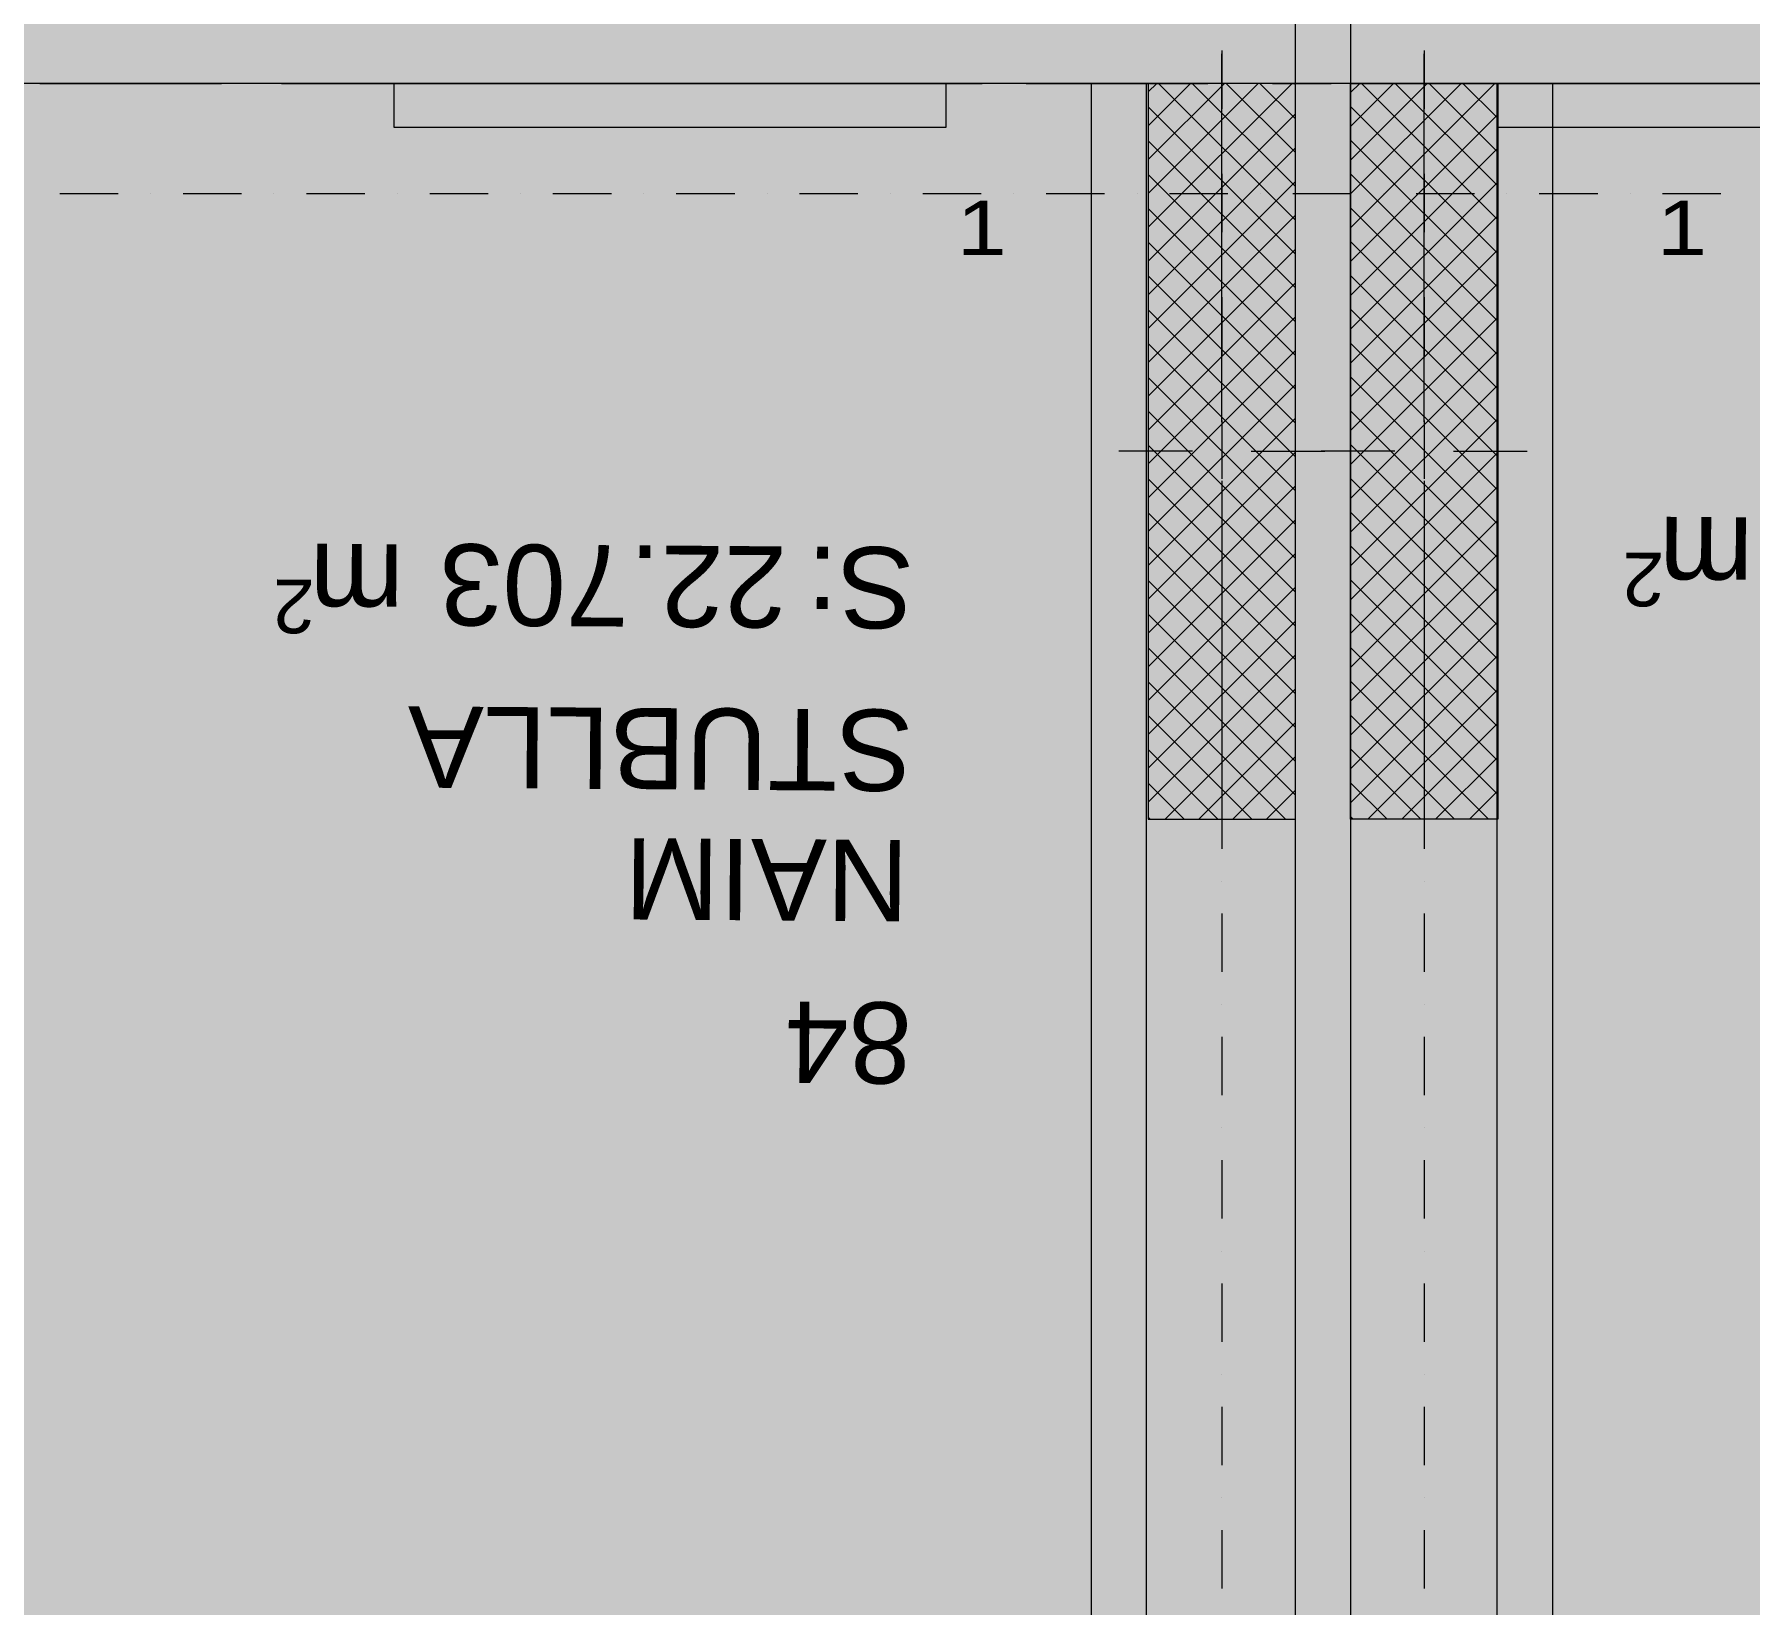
# Model space of a CAD drawing. Header units: centimetres. Extents: x -6805 to 4309, y -7338 to 617.
# Drawn here: x -3277.9 to -2811.1, y -1242.6 to -815.4 of the extents above; entities that cross this region are included whole.
import ezdxf

# ---------------------------------------------------------------- set-up
doc = ezdxf.new("R2010")
doc.units = ezdxf.units.CM
for name, color, linetype, true_color in [('PDF_ - rruga_ndarjet anesore', 7, 'Continuous', 0x7f7f7f), ('PDF_065 Möbel Einrichtung', 7, 'Continuous', 0x7f7f7f), ('PDF_A - Akset', 7, 'Continuous', 0xfd4435), ('PDF_A - Pllaka Themel', 7, 'Continuous', 0x7f7f7f), ('PDF_A -Polyline', 7, 'Continuous', 0x7f7f7f), ('PDF_A1 - Bodrumi -1', 7, 'Continuous', 0x7f7f7f)]:
    doc.layers.add(name, color=color, linetype=linetype, true_color=true_color)
for name, color, linetype in [('PDF_- GARAZHE', 7, 'Continuous'), ('PDF_A - Fill Zone', 7, 'Continuous'), ('PDF_A - Shtyllat', 7, 'Continuous')]:
    doc.layers.add(name, color=color, linetype=linetype)
doc.styles.add('PDF Arial', font='')
doc.styles.get('PDF Arial').set_extended_font_data('Arial')

msp = doc.modelspace()

# ---------------------------------------------------------------- hatches: boundary and pattern name
at = {"layer": 'PDF_A - Fill Zone', "true_color": 0x93a0c6, "transparency": 33554559}
for points in [[(-5652.02, -828.73), (-5652.02, -308.22), (-2934.75, -308.22), (-2934.75, -828.73), (-3797.97, -828.73), (-3797.97, -1151.51), (-3993.14, -1151.51), (-3993.14, -1589.37), (-4328.42, -1589.37), (-4328.42, -1061.43), (-4503.56, -1061.43), (-4503.56, -828.73)], [(-462.67, -828.73), (-1883.87, -828.73), (-1883.87, -1589.37), (-2414.31, -1589.37), (-2414.31, -828.73), (-2919.73, -828.73), (-2919.73, -308.22), (-462.67, -308.22)]]:
    msp.add_hatch(color=253, dxfattribs=at).paths.add_polyline_path(points)
at = {"layer": 'PDF_A - Pllaka Themel', "true_color": 0xd5d5d5, "transparency": 33554559}
h = msp.add_hatch(color=254, dxfattribs=at)
h.paths.add_polyline_path([(-5581.92, -878.77), (-5581.92, -838.74), (-5656.99, -838.74), (-5656.99, -378.27), (-5641.97, -378.27), (-5641.97, 287.29), (-2884.66, 287.29), (-432.6, 287.29), (-419.79, 287.29), (978.3, 287.29), (978.3, -308.22), (1644.1, -308.22), (1644.1, -1142.36), (931.04, -1302.36), (1552.22, -1164.4), (1863.25, -2555.08), (1863.27, -2555.07), (2158.71, -3867.26), (2155.22, -3868.03), (2646.93, -6059.23), (2017.8, -6200.41), (2017.67, -6199.86), (-1597.03, -7011.01), (-1702.67, -6540.31), (-1846.28, -6572.52), (-1976.98, -6060.13), (-1982.53, -5964.43), (-1838.96, -5932.29), (-2055.74, -4966.25), (-2419.29, -4966.25), (-2929.7, -4966.25), (-2929.7, -2144.79), (-2909.68, -2144.79), (-2904.73, -1595.67), (-4731.2, -1619.36), (-4671.15, -1619.36), (-4671.15, -2159.83), (-5099.03, -2159.81), (-5102.54, -2159.76), (-5106.05, -2159.61), (-5109.55, -2159.37), (-5113.04, -2159.02), (-5116.52, -2158.59), (-5119.99, -2158.04), (-5123.44, -2157.41), (-5126.87, -2156.67), (-5130.27, -2155.85), (-5133.66, -2154.92), (-5137.02, -2153.9), (-5140.35, -2152.79), (-5143.64, -2151.59), (-5146.9, -2150.29), (-5150.13, -2148.9), (-5153.31, -2147.42), (-5156.45, -2145.85), (-5159.54, -2144.2), (-5162.59, -2142.46), (-5165.59, -2140.63), (-5168.53, -2138.72), (-5171.42, -2136.74), (-5174.26, -2134.66), (-5177.03, -2132.51), (-5179.74, -2130.29), (-5182.39, -2127.99), (-5184.97, -2125.61), (-5187.49, -2123.17), (-5189.94, -2120.65), (-5192.31, -2118.06), (-5194.61, -2115.42), (-5196.84, -2112.71), (-5198.99, -2109.93), (-5201.06, -2107.1), (-5203.05, -2104.21), (-5204.96, -2101.26), (-5206.78, -2098.27), (-5208.52, -2095.21), (-5210.18, -2092.12), (-5211.74, -2088.99), (-5213.22, -2085.8), (-5214.61, -2082.58), (-5215.9, -2079.32), (-5217.11, -2076.02), (-5218.22, -2072.69), (-5219.24, -2069.33), (-5220.16, -2065.95), (-5220.99, -2062.55), (-5221.72, -2059.11), (-5222.36, -2055.66), (-5222.9, -2052.19), (-5223.34, -2048.71), (-5223.69, -2045.22), (-5223.93, -2041.71), (-5224.08, -2038.21), (-5224.13, -2034.71), (-5224.12, -1589.37), (-5276.67, -1564.36), (-5842.14, -1564.36), (-5842.14, -878.77)])
h.paths.add_polyline_path([(-1884.8, -2746.4), (-1725.78, -2754.1), (-263.28, -2617.91), (-272.05, -2578.85), (-296.78, -2580.25), (-343.47, -2075.77), (-1348.13, -2129.78), (-1534.78, -2147.18), (-1533.4, -2162.02), (-1836.78, -2167.48), (-1836.78, -2147.45), (-1876.81, -2147.45), (-1876.81, -2187.49), (-1531.07, -2187.03), (-1493.33, -2681.24), (-1884.8, -2706.36)])
h.paths.add_polyline_path([(-452.61, -1589.37), (-91.92, -1583.39), (-92.31, -1174.02), (283, -1174.02), (283, -828.73), (-419.79, -828.73), (-427.6, -828.73), (-452.61, -828.73)])
h.paths.add_polyline_path([(413.21, -3713.81), (401.11, -3715.64), (389.02, -3717.55), (376.94, -3719.54), (364.87, -3721.61), (352.83, -3723.77), (340.79, -3726.01), (328.77, -3728.32), (316.77, -3730.71), (304.78, -3733.18)])
at = {"layer": 'PDF_A - Pllaka Themel', "true_color": 0xbfbfbf, "transparency": 33554559}
h = msp.add_hatch(color=9, dxfattribs=at)
h.paths.add_polyline_path([(-5637.01, -378.27), (-5637.01, -315.22), (-447.66, -308.19), (-447.66, -308.22), (963.52, -308.22), (963.52, -763.68), (936, -763.68), (936, -863.76), (963.52, -863.76), (964.76, -1337.14), (925.69, -1345.91), (892.3, -1353.4), (988.45, -1782.56), (1104.37, -2300.85), (1195.01, -2706.12), (1170.59, -2711.59), (1193.36, -2813.05), (1455.74, -3983.06), (1827.47, -5638.02), (1828.36, -5640.74), (1829.15, -5643.5), (1829.85, -5646.27), (1830.45, -5649.07), (1830.96, -5651.88), (1831.36, -5654.72), (1831.66, -5657.56), (1831.87, -5660.41), (1831.97, -5663.28), (1831.97, -5666.14), (1831.89, -5669), (1831.69, -5671.85), (1831.39, -5674.7), (1831, -5677.54), (1830.51, -5680.35), (1829.92, -5683.16), (1829.24, -5685.93), (1828.46, -5688.68), (1827.57, -5691.41), (1826.6, -5694.1), (1825.54, -5696.75), (1824.38, -5699.37), (1823.12, -5701.94), (1821.78, -5704.47), (1820.36, -5706.95), (1818.84, -5709.39), (1817.26, -5711.76), (1815.57, -5714.08), (1813.81, -5716.34), (1811.98, -5718.54), (1810.07, -5720.67), (1808.09, -5722.73), (1806.03, -5724.72), (1803.91, -5726.64), (1801.72, -5728.48), (1799.47, -5730.25), (1797.16, -5731.93), (1794.79, -5733.54), (1792.36, -5735.06), (1789.88, -5736.5), (1787.36, -5737.84), (1784.8, -5739.1), (1782.18, -5740.27), (1779.53, -5741.34), (1776.84, -5742.32), (-1865.84, -6559.76), (-1972.03, -6060.13), (1187.39, -5351.16), (1189.51, -5350.66), (1191.61, -5350.07), (1193.68, -5349.39), (1195.73, -5348.62), (1197.73, -5347.75), (1199.69, -5346.8), (1201.61, -5345.77), (1203.49, -5344.64), (1205.3, -5343.44), (1207.07, -5342.15), (1208.77, -5340.79), (1210.42, -5339.35), (1212, -5337.85), (1213.51, -5336.27), (1214.94, -5334.62), (1216.3, -5332.92), (1217.59, -5331.15), (1218.79, -5329.34), (1219.92, -5327.46), (1220.96, -5325.54), (1221.91, -5323.58), (1222.78, -5321.58), (1223.55, -5319.53), (1224.23, -5317.46), (1224.82, -5315.36), (1225.32, -5313.24), (1225.72, -5311.09), (1226.02, -5308.93), (1226.23, -5306.75), (1226.34, -5304.58), (1226.35, -5302.4), (1226.28, -5300.21), (1226.1, -5298.04), (1225.82, -5295.88), (1225.45, -5293.73), (1224.97, -5291.59), (967.71, -4147.99), (967.16, -4145.82), (966.5, -4143.68), (965.76, -4141.58), (964.92, -4139.51), (963.99, -4137.47), (962.97, -4135.49), (961.86, -4133.55), (960.67, -4131.65), (959.39, -4129.82), (958.04, -4128.05), (956.6, -4126.34), (955.09, -4124.68), (953.5, -4123.11), (951.86, -4121.6), (950.14, -4120.18), (948.36, -4118.82), (946.52, -4117.55), (944.63, -4116.36), (942.68, -4115.26), (940.7, -4114.24), (938.66, -4113.31), (936.59, -4112.48), (934.48, -4111.74), (932.34, -4111.1), (930.17, -4110.55), (927.98, -4110.1), (925.78, -4109.75), (923.56, -4109.49), (921.33, -4109.34), (919.09, -4109.28), (916.86, -4109.32), (914.63, -4109.47), (912.41, -4109.71), (910.2, -4110.05), (908.01, -4110.49), (526.4, -4196.13), (467.81, -4209.28), (455.58, -4213.1), (443.37, -4217.02), (431.2, -4221.04), (419.06, -4225.14), (406.95, -4229.34), (394.87, -4233.64), (382.82, -4238.02), (370.82, -4242.51), (358.84, -4247.08), (346.9, -4251.74), (335, -4256.5), (323.13, -4261.35), (311.3, -4266.29), (299.52, -4271.32), (287.76, -4276.44), (276.06, -4281.65), (264.38, -4286.96), (252.76, -4292.35), (241.17, -4297.83), (229.62, -4303.41), (218.13, -4309.06), (206.67, -4314.81), (195.26, -4320.65), (183.89, -4326.58), (172.57, -4332.6), (161.3, -4338.69), (150.07, -4344.88), (138.9, -4351.16), (127.76, -4357.52), (116.69, -4363.96), (105.66, -4370.49), (94.67, -4377.1), (83.75, -4383.8), (72.87, -4390.59), (62.05, -4397.46), (51.28, -4404.41), (40.57, -4411.44), (29.91, -4418.56), (19.3, -4425.76), (8.75, -4433.04), (-1.74, -4440.41), (-13.44, -4447.77), (-25.18, -4455.07), (-36.98, -4462.26), (-48.83, -4469.39), (-60.73, -4476.42), (-72.67, -4483.38), (-84.67, -4490.25), (-96.72, -4497.03), (-108.81, -4503.72), (-120.96, -4510.33), (-133.14, -4516.85), (-145.38, -4523.29), (-157.66, -4529.64), (-169.99, -4535.9), (-182.35, -4542.07), (-194.77, -4548.16), (-207.22, -4554.16), (-219.72, -4560.06), (-232.26, -4565.88), (-244.84, -4571.62), (-257.46, -4577.25), (-270.12, -4582.81), (-282.82, -4588.26), (-295.56, -4593.64), (-308.33, -4598.91), (-321.15, -4604.1), (-333.99, -4609.2), (-346.88, -4614.21), (-359.81, -4619.12), (-372.76, -4623.95), (-385.74, -4628.67), (-398.77, -4633.31), (-411.82, -4637.86), (-424.92, -4642.31), (-438.03, -4646.67), (-451.18, -4650.93), (-464.37, -4655.11), (-477.57, -4659.18), (-490.81, -4663.17), (-2040.76, -5010.98), (-2050.79, -4966.25), (-2414.34, -4966.25), (-2414.34, -4749.36), (-2414.57, -2387.78), (-2414.58, -2276.48), (-2415.05, -2272.78), (-2415.63, -2269.1), (-2416.31, -2265.43), (-2417.08, -2261.78), (-2417.93, -2258.14), (-2418.89, -2254.54), (-2419.94, -2250.96), (-2421.09, -2247.41), (-2422.32, -2243.88), (-2423.65, -2240.39), (-2425.06, -2236.94), (-2426.57, -2233.53), (-2428.15, -2230.15), (-2429.84, -2226.82), (-2431.6, -2223.53), (-2433.45, -2220.29), (-2435.38, -2217.11), (-2437.39, -2213.97), (-2439.5, -2210.88), (-2441.67, -2207.85), (-2443.93, -2204.87), (-2446.26, -2201.96), (-2448.66, -2199.11), (-2451.13, -2196.32), (-2453.69, -2193.59), (-2456.31, -2190.94), (-2459, -2188.35), (-2461.74, -2185.84), (-2464.57, -2183.38), (-2467.45, -2181.02), (-2470.39, -2178.72), (-2473.38, -2176.5), (-2476.44, -2174.36), (-2479.55, -2172.3), (-2482.72, -2170.32), (-2485.93, -2168.43), (-2489.19, -2166.61), (-2492.5, -2164.89), (-2495.85, -2163.24), (-2499.24, -2161.69), (-2502.68, -2160.23), (-2506.15, -2158.85), (-2509.65, -2157.57), (-2513.18, -2156.38), (-2904.72, -2164.81), (-2899.72, -1589.37), (-2414.31, -1589.37), (-2414.31, -828.73), (-4726.25, -828.73), (-4726.25, -1619.36), (-5219.16, -1619.35), (-5219.16, -2036.14), (-5219.17, -2034.71), (-5219.16, -1589.37), (-5271.71, -1564.36), (-5253.39, -1564.36), (-5253.39, -878.77), (-5576.97, -878.77), (-5576.97, -838.74), (-5652.02, -838.74), (-5652.02, -378.27)])
h.paths.add_polyline_path([(-1883.87, -1589.37), (-1863.84, -1589.37), (-1863.84, -1634.38), (-1863.88, -1634.38), (-1863.88, -2147.18), (-1836.55, -2147.45), (-1871.85, -2147.45), (-1871.85, -2187.49), (-1831.82, -2187.43), (-1831.82, -2147.5), (-1529.51, -2150.6), (-1526.54, -2182.48), (-1488.38, -2681.24), (-1718.52, -2706.37), (-1879.85, -2706.36), (-1879.85, -2746.4), (-1720.83, -2754.1), (-221.28, -2598.22), (-135.83, -2979.09), (-1425.42, -3268.45), (-1880.43, -3268.45), (-1873.52, -4356.82), (-1873.76, -4358.94), (-1873.89, -4361.07), (-1873.93, -4363.2), (-1873.88, -4365.33), (-1873.71, -4367.46), (-1873.46, -4369.58), (-1873.11, -4371.68), (-1872.67, -4373.76), (-1872.13, -4375.84), (-1871.5, -4377.87), (-1870.77, -4379.88), (-1869.95, -4381.85), (-1869.05, -4383.78), (-1868.06, -4385.67), (-1866.97, -4387.5), (-1865.81, -4389.3), (-1864.58, -4391.03), (-1863.26, -4392.71), (-1861.87, -4394.32), (-1860.39, -4395.87), (-1858.86, -4397.35), (-1857.26, -4398.76), (-1855.59, -4400.1), (-1853.87, -4401.36), (-1852.09, -4402.54), (-1850.27, -4403.63), (-1848.39, -4404.64), (-1846.46, -4405.56), (-1844.51, -4406.4), (-1842.5, -4407.15), (-1840.47, -4407.79), (-1838.41, -4408.35), (-1836.33, -4408.82), (-1834.23, -4409.19), (-1832.12, -4409.47), (-1829.99, -4409.65), (-1827.86, -4409.72), (-1825.73, -4409.7), (-1823.6, -4409.59), (-1821.48, -4409.38), (-1819.37, -4409.07), (-657.92, -4148.44), (-657.8, -4148.96), (-640.87, -4142.08), (-623.98, -4135.12), (-607.12, -4128.08), (-590.3, -4120.94), (-573.52, -4113.7), (-556.78, -4106.38), (-540.08, -4098.97), (-523.41, -4091.48), (-506.79, -4083.89), (-490.21, -4076.22), (-473.66, -4068.46), (-457.17, -4060.61), (-440.7, -4052.67), (-424.29, -4044.65), (-407.92, -4036.54), (-391.58, -4028.34), (-375.3, -4020.05), (-359.06, -4011.68), (-342.86, -4003.22), (-326.71, -3994.68), (-310.6, -3986.05), (-294.54, -3977.33), (-278.53, -3968.52), (-262.57, -3959.64), (-246.65, -3950.67), (-230.77, -3941.62), (-214.95, -3932.48), (-199.18, -3923.26), (-183.46, -3913.95), (-171.76, -3907.67), (-160.01, -3901.48), (-148.21, -3895.39), (-136.38, -3889.37), (-124.5, -3883.45), (-112.58, -3877.6), (-100.62, -3871.85), (-88.61, -3866.18), (-76.56, -3860.6), (-64.48, -3855.1), (-52.35, -3849.7), (-40.19, -3844.39), (-27.98, -3839.16), (-15.74, -3834.02), (-3.46, -3828.97), (8.86, -3824), (21.21, -3819.14), (33.59, -3814.35), (46.01, -3809.67), (58.47, -3805.06), (70.95, -3800.56), (83.47, -3796.14), (96.03, -3791.81), (108.6, -3787.57), (121.22, -3783.42), (133.86, -3779.37), (146.53, -3775.41), (159.23, -3771.54), (171.96, -3767.76), (184.72, -3764.08), (197.49, -3760.49), (210.3, -3756.99), (223.14, -3753.59), (235.99, -3750.28), (248.88, -3747.06), (261.78, -3743.94), (274.7, -3740.9), (287.65, -3737.97), (300.62, -3735.12), (313.61, -3732.38), (326.61, -3729.72), (339.65, -3727.16), (352.69, -3724.7), (365.76, -3722.33), (378.83, -3720.06), (391.93, -3717.88), (405.04, -3715.79), (418.17, -3713.81), (787.26, -3630.98), (789.38, -3630.46), (791.47, -3629.84), (793.53, -3629.14), (795.57, -3628.34), (797.56, -3627.45), (799.52, -3626.48), (801.42, -3625.43), (803.29, -3624.3), (805.1, -3623.08), (806.86, -3621.79), (808.55, -3620.42), (810.19, -3618.97), (811.77, -3617.46), (813.27, -3615.88), (814.71, -3614.24), (816.07, -3612.54), (817.36, -3610.77), (818.57, -3608.95), (819.69, -3607.09), (820.73, -3605.17), (821.69, -3603.21), (822.57, -3601.21), (823.36, -3599.18), (824.06, -3597.11), (824.66, -3595.01), (825.17, -3592.89), (825.6, -3590.75), (825.93, -3588.6), (826.16, -3586.43), (826.3, -3584.25), (826.34, -3582.06), (826.3, -3579.89), (826.14, -3577.71), (825.91, -3575.54), (825.57, -3573.38), (825.14, -3571.24), (681.41, -2927.91), (734.37, -2916.03), (711.61, -2814.58), (658.74, -2826.44), (287.95, -1174.02), (287.95, -828.73), (-447.66, -828.73), (-1883.87, -828.73)])

# ---------------------------------------------------------------- linework, layer by layer
at = {"layer": 'PDF_ - rruga_ndarjet anesore', "lineweight": 0}
for points in [[(-3179.95, -840.74), (-3179.95, -828.73)], [(-3179.95, -828.73), (-3029.83, -828.73)], [(-3029.83, -828.73), (-3029.83, -840.74)], [(-2879.7, -840.74), (-2879.7, -828.73)], [(-2879.7, -828.73), (-2729.58, -828.73)], [(-3029.83, -840.74), (-3179.95, -840.74)], [(-2729.58, -840.74), (-2879.7, -840.74)]]:
    msp.add_lwpolyline(points, dxfattribs=at)
at = {"layer": 'PDF_ - rruga_ndarjet anesore', "color": 7, "true_color": 0xffffff, "transparency": 33554559}
for points in [[(-3179.95, -840.74), (-3179.95, -828.73), (-3029.83, -840.74), (-3029.83, -828.73)], [(-2879.7, -840.74), (-2879.7, -828.73), (-2729.58, -840.74), (-2729.58, -828.73)]]:
    msp.add_solid(points, dxfattribs=at)
at = {"layer": 'PDF_- GARAZHE', "color": 254, "true_color": 0xccccff, "transparency": 33554559}
for points in [[(-3340.51, -1369.19), (-3340.51, -828.73), (-2919.73, -1369.19), (-2919.73, -828.73)], [(-2919.73, -1369.19), (-2919.73, -828.73), (-2414.31, -1369.19), (-2414.31, -828.73)]]:
    msp.add_solid(points, dxfattribs=at)
at = {"layer": 'PDF_065 Möbel Einrichtung', "lineweight": 0}
for points in [[(-2975.27, -828.73), (-2990.28, -828.73)], [(-2990.28, -828.73), (-2990.28, -1369.19)], [(-2975.27, -1369.19), (-2975.27, -828.73)], [(-2879.83, -828.73), (-2864.82, -828.73)], [(-2879.83, -1369.19), (-2879.83, -828.73)], [(-2864.82, -828.73), (-2864.82, -1369.19)]]:
    msp.add_lwpolyline(points, dxfattribs=at)
at = {"layer": 'PDF_065 Möbel Einrichtung', "color": 7, "true_color": 0xffffff, "transparency": 33554559}
for points in [[(-2975.27, -828.73), (-2975.27, -1369.19), (-2990.28, -828.73), (-2990.28, -1369.19)], [(-2879.83, -828.73), (-2864.82, -828.73), (-2879.83, -1369.19), (-2864.82, -1369.19)]]:
    msp.add_solid(points, dxfattribs=at)
at = {"layer": 'PDF_A - Akset', "lineweight": 0}
for points in [[(-2954.76, -819.8), (-2954.76, -835.69)], [(-2899.72, -819.8), (-2899.72, -835.69)], [(-2954.76, -844.52), (-2954.76, -844.52)], [(-2899.72, -844.52), (-2899.72, -844.52)], [(-2954.76, -853.35), (-2954.76, -869.24)], [(-2899.72, -853.35), (-2899.72, -869.24)], [(-3255.01, -858.76), (-3270.89, -858.76)], [(-3246.18, -858.76), (-3246.18, -858.76)], [(-3221.46, -858.76), (-3237.35, -858.76)], [(-3212.64, -858.76), (-3212.64, -858.76)], [(-3187.92, -858.76), (-3203.81, -858.76)], [(-3179.09, -858.76), (-3179.09, -858.76)], [(-3154.38, -858.76), (-3170.27, -858.76)], [(-3145.55, -858.76), (-3145.55, -858.76)], [(-3120.84, -858.76), (-3136.73, -858.76)], [(-3112.01, -858.76), (-3112.01, -858.76)], [(-3087.29, -858.76), (-3103.18, -858.76)], [(-3078.47, -858.76), (-3078.47, -858.76)], [(-3053.75, -858.76), (-3069.64, -858.76)], [(-3044.93, -858.76), (-3044.93, -858.76)], [(-3020.22, -858.76), (-3036.1, -858.76)], [(-3011.38, -858.76), (-3011.38, -858.76)], [(-2986.67, -858.76), (-3002.56, -858.76)], [(-2977.84, -858.76), (-2977.84, -858.76)], [(-2953.13, -858.76), (-2969.01, -858.76)], [(-2944.3, -858.76), (-2944.3, -858.76)], [(-2919.58, -858.76), (-2935.47, -858.76)], [(-2910.76, -858.76), (-2910.76, -858.76)], [(-2886.04, -858.76), (-2901.93, -858.76)], [(-2877.22, -858.76), (-2877.22, -858.76)], [(-2852.5, -858.76), (-2868.39, -858.76)], [(-2843.67, -858.76), (-2843.67, -858.76)], [(-2818.96, -858.76), (-2834.85, -858.76)], [(-2954.76, -878.06), (-2954.76, -878.06)], [(-2899.72, -878.06), (-2899.72, -878.06)], [(-2954.76, -886.88), (-2954.76, -902.77)], [(-2899.72, -886.88), (-2899.72, -902.77)], [(-2954.76, -911.6), (-2954.76, -911.6)], [(-2899.72, -911.6), (-2899.72, -911.6)], [(-2954.76, -920.43), (-2954.76, -936.32)], [(-2899.72, -920.43), (-2899.72, -936.32)], [(-2954.76, -945.15), (-2954.76, -945.15)], [(-2899.72, -945.15), (-2899.72, -945.15)], [(-2954.76, -953.97), (-2954.76, -969.86)], [(-2899.72, -953.97), (-2899.72, -969.86)], [(-2954.76, -978.68), (-2954.76, -978.68)], [(-2899.72, -978.68), (-2899.72, -978.68)], [(-2954.76, -987.52), (-2954.76, -1003.4)], [(-2899.72, -987.52), (-2899.72, -1003.4)], [(-2954.76, -1012.23), (-2954.76, -1012.23)], [(-2899.72, -1012.23), (-2899.72, -1012.23)], [(-2954.76, -1021.06), (-2954.76, -1036.95)], [(-2899.72, -1021.06), (-2899.72, -1036.95)], [(-2954.76, -1045.77), (-2954.76, -1045.77)], [(-2899.72, -1045.77), (-2899.72, -1045.77)], [(-2954.76, -1054.59), (-2954.76, -1070.48)], [(-2899.72, -1054.59), (-2899.72, -1070.48)], [(-2954.76, -1079.32), (-2954.76, -1079.32)], [(-2899.72, -1079.32), (-2899.72, -1079.32)], [(-2954.76, -1088.14), (-2954.76, -1104.03)], [(-2899.72, -1088.14), (-2899.72, -1104.03)], [(-2954.76, -1112.86), (-2954.76, -1112.86)], [(-2899.72, -1112.86), (-2899.72, -1112.86)], [(-2954.76, -1121.68), (-2954.76, -1137.57)], [(-2899.72, -1121.68), (-2899.72, -1137.57)], [(-2954.76, -1146.39), (-2954.76, -1146.39)], [(-2899.72, -1146.39), (-2899.72, -1146.39)], [(-2954.76, -1155.23), (-2954.76, -1171.11)], [(-2899.72, -1155.23), (-2899.72, -1171.11)], [(-2954.76, -1179.94), (-2954.76, -1179.94)], [(-2899.72, -1179.94), (-2899.72, -1179.94)], [(-2954.76, -1188.76), (-2954.76, -1204.65)], [(-2899.72, -1188.76), (-2899.72, -1204.65)], [(-2954.76, -1213.48), (-2954.76, -1213.48)], [(-2899.72, -1213.48), (-2899.72, -1213.48)], [(-2954.76, -1222.31), (-2954.76, -1238.19)], [(-2899.72, -1222.31), (-2899.72, -1238.19)]]:
    msp.add_lwpolyline(points, dxfattribs=at)
at = {"layer": 'PDF_A - Akset', "color": 21, "lineweight": 0, "true_color": 0xff9955}
for points in [[(-3276.35, -828.73), (-3260.45, -828.73)], [(-3251.63, -828.73), (-3251.63, -828.73)], [(-3242.81, -828.73), (-3226.92, -828.73)], [(-3218.09, -828.73), (-3218.09, -828.73)], [(-3209.26, -828.73), (-3193.37, -828.73)], [(-3184.55, -828.73), (-3184.55, -828.73)], [(-3175.72, -828.73), (-3159.83, -828.73)], [(-3151.01, -828.73), (-3151.01, -828.73)], [(-3142.17, -828.73), (-3126.29, -828.73)], [(-3117.46, -828.73), (-3117.46, -828.73)], [(-3108.64, -828.73), (-3092.75, -828.73)], [(-3083.92, -828.73), (-3083.92, -828.73)], [(-3075.09, -828.73), (-3059.21, -828.73)], [(-3050.37, -828.73), (-3050.37, -828.73)], [(-3041.55, -828.73), (-3025.66, -828.73)], [(-3016.84, -828.73), (-3016.84, -828.73)], [(-3008.01, -828.73), (-2992.12, -828.73)], [(-2983.3, -828.73), (-2983.3, -828.73)], [(-2974.47, -828.73), (-2958.57, -828.73)], [(-2949.75, -828.73), (-2949.75, -828.73)], [(-2940.93, -828.73), (-2925.04, -828.73)], [(-2916.21, -828.73), (-2916.21, -828.73)], [(-2907.38, -828.73), (-2891.5, -828.73)], [(-2882.67, -828.73), (-2882.67, -828.73)], [(-2873.84, -828.73), (-2857.95, -828.73)], [(-2849.13, -828.73), (-2849.13, -828.73)], [(-2840.3, -828.73), (-2824.41, -828.73)], [(-2815.58, -828.73), (-2815.58, -828.73)]]:
    msp.add_lwpolyline(points, dxfattribs=at)
at = {"layer": 'PDF_A - Pllaka Themel', "lineweight": 0}
for points in [[(-2919.73, 312.31), (-2919.73, -1589.37)], [(-2414.31, -828.73), (-4726.25, -828.73)]]:
    msp.add_lwpolyline(points, dxfattribs=at)
at = {"layer": 'PDF_A - Pllaka Themel', "color": 7, "true_color": 0xffffff, "transparency": 33554559}
msp.add_solid([(-2919.73, -1589.37), (-2919.73, 312.31), (-462.67, -1589.37), (-462.67, 312.31)], dxfattribs=at)
at = {"layer": 'PDF_A - Shtyllat', "lineweight": 0}
for points in [[(-2954.76, -920.81), (-2954.76, -820.73)], [(-2899.72, -920.81), (-2899.72, -820.73)], [(-2974.78, -867.87), (-2935.64, -828.73)], [(-2974.78, -858.67), (-2944.85, -828.73)], [(-2974.78, -849.47), (-2954.04, -828.73)], [(-2974.78, -840.28), (-2963.24, -828.73)], [(-2974.78, -831.07), (-2972.45, -828.73)], [(-2934.75, -828.73), (-2974.78, -828.73)], [(-2974.78, -828.73), (-2974.78, -1028.9)], [(-2934.75, -865.98), (-2971.99, -828.73)], [(-2934.75, -856.77), (-2962.79, -828.73)], [(-2934.75, -847.58), (-2953.58, -828.73)], [(-2934.75, -838.37), (-2944.39, -828.73)], [(-2934.75, -829.18), (-2935.18, -828.73)], [(-2934.75, -1028.9), (-2934.75, -828.73)], [(-2919.73, -868.03), (-2880.45, -828.73)], [(-2919.73, -858.83), (-2889.64, -828.73)], [(-2919.73, -849.62), (-2898.85, -828.73)], [(-2919.73, -840.43), (-2908.04, -828.73)], [(-2919.73, -831.22), (-2917.24, -828.73)], [(-2919.73, -1028.9), (-2919.73, -828.73)], [(-2919.73, -828.73), (-2879.7, -828.73)], [(-2879.7, -865.82), (-2916.79, -828.73)], [(-2879.7, -856.62), (-2907.58, -828.73)], [(-2879.7, -847.43), (-2898.39, -828.73)], [(-2879.7, -838.22), (-2889.19, -828.73)], [(-2879.7, -829.02), (-2879.99, -828.73)], [(-2879.7, -828.73), (-2879.7, -1028.9)], [(-2934.75, -875.18), (-2974.78, -835.14)], [(-2879.7, -875.02), (-2919.73, -834.99)], [(-2974.78, -877.07), (-2934.75, -837.04)], [(-2919.73, -877.22), (-2879.7, -837.19)], [(-2934.75, -884.37), (-2974.78, -844.34)], [(-2879.7, -884.22), (-2919.73, -844.19)], [(-2974.78, -886.27), (-2934.75, -846.24)], [(-2919.73, -886.43), (-2879.7, -846.39)], [(-2934.75, -893.58), (-2974.78, -853.54)], [(-2879.7, -893.43), (-2919.73, -853.39)], [(-2974.78, -895.47), (-2934.75, -855.44)], [(-2919.73, -895.63), (-2879.7, -855.59)], [(-2934.75, -902.78), (-2974.78, -862.74)], [(-2879.7, -902.62), (-2919.73, -862.59)], [(-2974.78, -904.67), (-2934.75, -864.63)], [(-2919.73, -904.82), (-2879.7, -864.8)], [(-2934.75, -911.97), (-2974.78, -871.95)], [(-2879.7, -911.82), (-2919.73, -871.78)], [(-2974.78, -913.88), (-2934.75, -873.84)], [(-2919.73, -914.03), (-2879.7, -873.99)], [(-2934.75, -921.18), (-2974.78, -881.14)], [(-2879.7, -921.03), (-2919.73, -880.99)], [(-2974.78, -923.07), (-2934.75, -883.04)], [(-2919.73, -923.22), (-2879.7, -883.19)], [(-2934.75, -930.37), (-2974.78, -890.34)], [(-2879.7, -930.22), (-2919.73, -890.19)], [(-2974.78, -932.27), (-2934.75, -892.24)], [(-2919.73, -932.43), (-2879.7, -892.39)], [(-2934.75, -939.58), (-2974.78, -899.55)], [(-2879.7, -939.42), (-2919.73, -899.39)], [(-2974.78, -941.47), (-2934.75, -901.44)], [(-2919.73, -941.63), (-2879.7, -901.59)], [(-2934.75, -948.78), (-2974.78, -908.74)], [(-2879.7, -948.62), (-2919.73, -908.59)], [(-2974.78, -950.67), (-2934.75, -910.63)], [(-2919.73, -950.82), (-2879.7, -910.8)], [(-2934.75, -957.97), (-2974.78, -917.95)], [(-2879.7, -957.82), (-2919.73, -917.79)], [(-2974.78, -959.88), (-2934.75, -919.84)], [(-2919.73, -960.03), (-2879.7, -919.99)], [(-2934.75, -967.18), (-2974.78, -927.14)], [(-2879.7, -967.03), (-2919.73, -926.99)], [(-2962.77, -928.82), (-2982.79, -928.82)], [(-2974.78, -969.07), (-2934.75, -929.04)], [(-2954.76, -928.82), (-2954.76, -928.82)], [(-2946.76, -928.82), (-2926.74, -928.82)], [(-2907.73, -928.82), (-2927.74, -928.82)], [(-2919.73, -969.22), (-2879.7, -929.19)], [(-2899.72, -928.82), (-2899.72, -928.82)], [(-2891.72, -928.82), (-2871.69, -928.82)], [(-2934.75, -976.38), (-2974.78, -936.34)], [(-2954.76, -936.83), (-2954.76, -1036.91)], [(-2879.7, -976.22), (-2919.73, -936.19)], [(-2899.72, -936.83), (-2899.72, -1036.91)], [(-2974.78, -978.27), (-2934.75, -938.24)], [(-2919.73, -978.43), (-2879.7, -938.4)], [(-2934.75, -985.58), (-2974.78, -945.55)], [(-2879.7, -985.42), (-2919.73, -945.39)], [(-2974.78, -987.47), (-2934.75, -947.44)], [(-2919.73, -987.63), (-2879.7, -947.59)], [(-2934.75, -994.78), (-2974.78, -954.74)], [(-2974.78, -996.67), (-2934.75, -956.64)], [(-2879.7, -994.63), (-2919.73, -954.59)], [(-2919.73, -996.82), (-2879.7, -956.8)], [(-2934.75, -1003.97), (-2974.78, -963.95)], [(-2974.78, -1005.88), (-2934.75, -965.84)], [(-2879.7, -1003.82), (-2919.73, -963.79)], [(-2919.73, -1006.03), (-2879.7, -965.99)], [(-2934.75, -1013.18), (-2974.78, -973.14)], [(-2974.78, -1015.07), (-2934.75, -975.04)], [(-2879.7, -1013.03), (-2919.73, -972.99)], [(-2919.73, -1015.23), (-2879.7, -975.19)], [(-2934.75, -1022.38), (-2974.78, -982.34)], [(-2974.78, -1024.27), (-2934.75, -984.24)], [(-2879.7, -1022.22), (-2919.73, -982.19)], [(-2919.73, -1024.43), (-2879.7, -984.4)], [(-2937.42, -1028.9), (-2974.78, -991.55)], [(-2970.21, -1028.9), (-2934.75, -993.44)], [(-2882.23, -1028.9), (-2919.73, -991.39)], [(-2915.01, -1028.9), (-2879.7, -993.59)], [(-2946.62, -1028.9), (-2974.78, -1000.74)], [(-2961.01, -1028.9), (-2934.75, -1002.64)], [(-2891.42, -1028.9), (-2919.73, -1000.59)], [(-2905.81, -1028.9), (-2879.7, -1002.8)], [(-2955.83, -1028.9), (-2974.78, -1009.95)], [(-2951.81, -1028.9), (-2934.75, -1011.84)], [(-2900.62, -1028.9), (-2919.73, -1009.79)], [(-2896.61, -1028.9), (-2879.7, -1012)], [(-2965.02, -1028.9), (-2974.78, -1019.15)], [(-2942.61, -1028.9), (-2934.75, -1021.04)], [(-2909.82, -1028.9), (-2919.73, -1018.99)], [(-2887.41, -1028.9), (-2879.7, -1021.19)], [(-2974.22, -1028.9), (-2974.78, -1028.34)], [(-2974.78, -1028.9), (-2934.75, -1028.9)], [(-2919.02, -1028.9), (-2919.73, -1028.19)], [(-2879.7, -1028.9), (-2919.73, -1028.9)]]:
    msp.add_lwpolyline(points, dxfattribs=at)
at = {"layer": 'PDF_A - Shtyllat', "color": 8, "true_color": 0x7f7f7f, "transparency": 33554559}
for points in [[(-2974.78, -1028.9), (-2974.78, -828.73), (-2934.75, -1028.9), (-2934.75, -828.73)], [(-2879.7, -1028.9), (-2919.73, -1028.9), (-2879.7, -828.73), (-2919.73, -828.73)]]:
    msp.add_solid(points, dxfattribs=at)
at = {"layer": 'PDF_A -Polyline', "lineweight": 0}
for points in [[(-3263.61, -828.73), (-3231.82, -828.73)], [(-3210.64, -828.73), (-3178.87, -828.73)], [(-3157.68, -828.73), (-3125.91, -828.73)], [(-3104.72, -828.73), (-3072.95, -828.73)], [(-3051.76, -828.73), (-3019.99, -828.73)], [(-2998.8, -828.73), (-2974.78, -828.73)], [(-2879.7, -828.73), (-2856.52, -828.73)], [(-2835.33, -828.73), (-2803.56, -828.73)]]:
    msp.add_lwpolyline(points, dxfattribs=at)
at = {"layer": 'PDF_A1 - Bodrumi -1', "lineweight": 0}
msp.add_lwpolyline([(-2934.75, -1589.37), (-2934.75, 312.31)], dxfattribs=at)

# ---------------------------------------------------------------- texts
at = {"layer": 'PDF_- GARAZHE', "attachment_point": 7, "rotation": 179.6, "style": 'PDF Arial'}
for s, insert, char_height in [('\\W1.000269;m', (-2810.02, -946.82), 22.1067), ('\\W1.000269;m', (-3177.17, -954.14), 22.1067), ('\\W1.000931;22.703', (-3073.03, -954.4), 22.1067), ('\\W1.002323;S:', (-3038.43, -954.63), 22.1067), ('\\W1.001521;2', (-2834.37, -956.46), 14.5905), ('\\W1.001521;2', (-3201.52, -963.78), 14.5905), ('\\W1.001199;STUBLLA', (-3038.7, -998.86), 22.1067), ('\\W1.000722;NAIM', (-3039.89, -1034.61), 22.1067), ('\\W1.000980;84', (-3039.05, -1078.48), 22.1067)]:
    msp.add_mtext(s, dxfattribs=dict(at, insert=insert, char_height=char_height))
at = {"layer": 'PDF_065 Möbel Einrichtung', "char_height": 14.7378, "attachment_point": 7, "style": 'PDF Arial'}
for insert in [(-3026.9, -875.42), (-2836.38, -875.42)]:
    msp.add_mtext('\\W1.191871;1', dxfattribs=dict(at, insert=insert))

doc.saveas('drawing.dxf')
